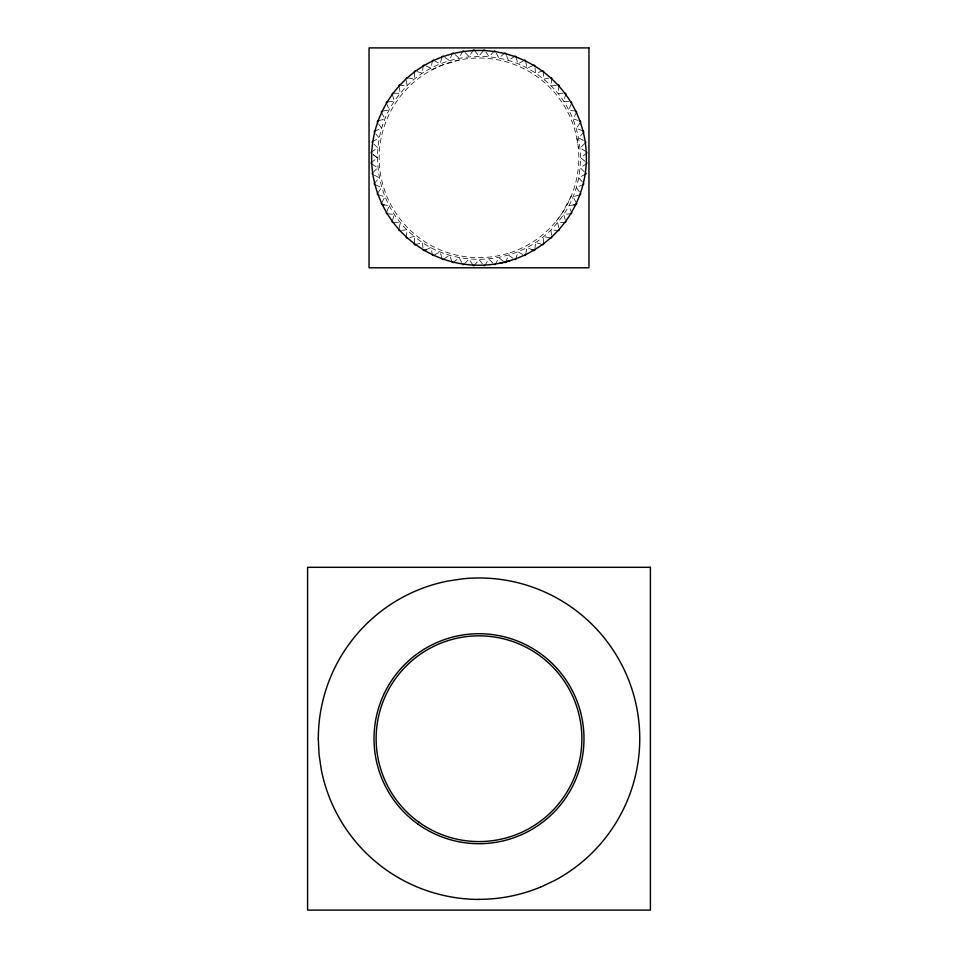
<?xml version="1.0" encoding="UTF-8"?>
<svg xmlns="http://www.w3.org/2000/svg" width="958" height="958" viewBox="0 0 958 958"><rect width="100%" height="100%" fill="white"/><g stroke="black" fill="none" stroke-linecap="round" stroke-linejoin="round"><path stroke-width="0.72" stroke-dasharray="4.79 3.59" d="M414.371 242.889L414.491 236.458C371.68 202.952 364.938 134.551 400.396 93.333C433.902 50.523 502.303 43.793 543.509 79.239C586.32 112.745 593.062 181.146 557.604 222.364C524.098 265.174 455.697 271.904 414.491 236.458L408.204 237.823M543.653 71.527L543.509 79.239L549.796 77.873M423.125 65.611L422.502 73.299L415.161 70.928M534.983 248.817L535.498 242.398L542.839 244.769M406.204 237.416L407.09 229.752L399.426 230.65M551.796 78.281L550.91 85.945L558.574 85.046M432.429 60.57L431.064 68.162L425.172 65.599M525.798 253.858L526.936 247.535L531.654 249.583M399.019 228.639L400.396 222.364L392.672 222.496M559.244 85.801L557.604 93.333L564.034 93.225M441.842 57.72L440.081 63.899L434.465 60.761M515.811 259.223L517.919 251.798L523.535 254.936M392.469 220.46L394.445 214.341L386.757 213.73M565.927 94.016L563.555 101.356L569.962 101.871M452.308 53.361L449.482 60.534L443.147 56.139M505.692 262.336L508.518 255.163L513.799 258.828M386.745 211.682L389.319 205.79L384.254 204.868M571.255 104.015L568.681 109.907L575.016 111.056M571.243 196.055L562.011 213.311L556.179 221.19M462.678 51.241L459.157 58.115L453.29 53.109M495.322 264.456L498.843 257.582L504.71 262.588M381.919 202.377L385.044 196.761L378.865 195.013M576.704 112.194L572.956 118.936L579.135 120.684M473.204 50.151L469.037 56.642L463.672 51.097M484.796 265.546L488.963 259.055L493.43 263.678M378.015 192.654L381.691 187.373L374.506 184.547M579.985 123.043L576.309 128.324L583.494 131.15M482.988 51.109L479 56.163L475.012 51.109M474.21 265.594L479 259.546L483.79 265.594M374.267 183.565L379.26 177.685L372.399 174.176M583.733 132.132L578.74 138.012L585.601 141.521M494.328 51.097L488.963 56.642L484.796 50.151M464.57 263.678L469.037 259.055L473.204 265.546M373.165 172.284L377.799 167.818L371.309 163.65M584.835 143.413L580.201 147.879L586.691 152.047M504.71 53.109L498.843 58.115L495.322 51.241M453.29 262.588L459.157 257.582L462.678 264.456M586.739 153.064L580.692 157.854L586.739 162.632M371.261 162.632L377.308 157.854L371.261 153.064M514.853 56.139L508.518 60.534L505.692 53.361M444.201 258.828L449.482 255.163L452.308 262.336M371.309 152.047L377.799 147.879L373.165 143.413M586.691 163.65L580.201 167.818L584.835 172.284M523.535 60.761L517.919 63.899L516.158 57.72M434.465 254.936L440.081 251.798L442.189 259.223M372.399 141.521L379.26 138.012L374.267 132.132M585.601 174.176L578.74 177.685L583.733 183.565M431.938 69.802L440.788 65.611L459.517 59.935M532.828 65.599L526.936 68.162L525.571 60.57M426.346 249.583L431.064 247.535L432.202 253.858M374.506 131.15L381.691 128.324L378.015 123.043M583.494 184.547L576.309 187.373L579.985 192.654M542.839 70.928L535.498 73.299L534.875 65.611M415.161 244.769L422.502 242.398L423.017 248.817M378.865 120.684L385.044 118.936L381.296 112.194M579.135 195.013L572.956 196.761L576.081 202.377M382.984 111.056L389.319 109.907L386.745 104.015M573.746 204.868L568.681 205.79L571.255 211.682M388.038 101.871L394.445 101.356L392.073 94.016M571.243 213.73L563.555 214.341L565.531 220.46M393.966 93.225L400.396 93.333L398.756 85.801M565.328 222.496L557.604 222.364L558.981 228.639M399.426 85.046L407.09 85.945L406.204 78.281M558.574 230.65L550.91 229.752L551.796 237.416M408.204 77.873L414.491 79.239L414.347 71.527M549.796 237.823L543.509 236.458L543.629 242.889M373.273 154.657L377.308 157.854M576.92 138.371L578.357 148.059M507.979 253.391C489.179 259.019 468.821 259.019 450.021 253.391A99.836 99.836 0 0 1 397.845 99.704A99.836 99.836 0 0 1 560.143 99.704A99.836 99.836 0 0 1 507.979 253.391"/><path stroke-width="1.44" d="M371.261 153.064L371.309 152.047M586.691 163.65L586.739 162.632M372.243 142.526L372.399 141.521M374.267 132.132L374.506 131.15M583.494 184.547L583.733 183.565M377.284 121.989L377.632 121.043M580.368 194.654L580.716 193.708M381.296 112.194L381.727 111.284M576.704 203.503L576.273 204.413L573.746 204.868M386.242 102.841L386.757 101.967M571.243 213.73L571.758 212.856M392.073 94.016L392.672 93.201M565.328 222.496L565.927 221.681M558.574 230.65L559.244 229.896M406.204 78.281L406.946 77.598M551.054 238.099L551.796 237.416M414.347 71.527L415.161 70.928M542.839 244.769L543.653 244.17M423.125 65.611L423.987 65.084M534.875 250.098L534.013 250.613L531.654 249.583M540.504 887.204L554.933 880.354A160.992 160.992 0 0 0 603.241 840.669A161.627 161.627 0 0 0 627.49 800.217A160.681 160.681 0 0 0 463.049 578.776L447.649 581.075A160.681 160.681 0 0 0 318.319 738.666M524.649 255.558L525.571 255.127M432.429 60.57L433.351 60.138M426.346 249.583L423.987 250.613L423.125 250.098M442.189 56.474L443.147 56.139M514.853 259.558L515.811 259.223M452.308 53.361L453.29 53.109M504.71 262.588L505.692 262.336M494.328 264.6L495.322 264.456M462.678 51.241L463.672 51.097M473.204 50.151L474.21 50.103M483.79 265.594L484.796 265.546M473.204 265.546L474.21 265.594M483.79 50.103L484.796 50.151M494.328 51.097L495.322 51.241M462.678 264.456L463.672 264.6M384.254 204.868L381.727 204.413L381.296 203.503M504.71 53.109L505.692 53.361M452.308 262.336L453.29 262.588M442.189 259.223L443.147 259.558M514.853 56.139L515.811 56.474M524.649 60.138L525.571 60.57M432.429 255.127L433.351 255.558M534.013 65.084L534.875 65.611M542.839 70.928L543.653 71.527M551.054 77.598L551.796 78.281M406.204 237.416L406.946 238.099M558.574 85.046L559.244 85.801M398.756 229.896L399.426 230.65M565.328 93.201L565.927 94.016M392.073 221.681L392.672 222.496M571.243 101.967L571.758 102.841M386.242 212.856L386.757 213.73M576.273 111.284L576.704 112.194M580.368 121.043L580.716 121.989M377.284 193.708L377.632 194.654M583.494 131.15L583.733 132.132M374.267 183.565L374.506 184.547M585.601 141.521L585.757 142.526M372.243 173.17L372.399 174.176M318.272 738.702L319.074 754.653L321.361 770.064A160.681 160.681 0 0 0 432.357 892.425A161.71 161.71 0 0 0 479 899.43M586.691 152.047L586.739 153.064M371.261 162.632L371.309 163.65M540.492 887.108A160.681 160.681 0 0 1 479.012 899.346M510.183 260.6A107.38 107.38 0 0 1 373.045 140.371A107.38 107.38 0 0 1 541.533 70.557A107.38 107.38 0 0 1 529.618 252.553A107.571 107.571 0 0 1 499.944 263.163M585.757 173.17L585.601 174.176L585.757 173.17M399.426 85.046L398.756 85.801L399.426 85.046M588.954 47.9L369.046 47.9L369.046 267.797L588.954 267.797L588.954 47.9M650.398 567.316L307.602 567.316L307.602 910.1L650.398 910.1L650.398 567.316M415.161 244.769L414.347 244.17L415.161 244.769M417.844 824.048A104.985 104.985 0 0 0 583.482 749A104.985 104.985 0 0 0 435.674 643.081A104.985 104.985 0 0 0 417.844 824.048M419.089 822.323A102.865 102.865 0 0 0 581.374 748.785A102.865 102.865 0 0 0 436.549 645.009A102.865 102.865 0 0 0 419.089 822.323"/></g></svg>
